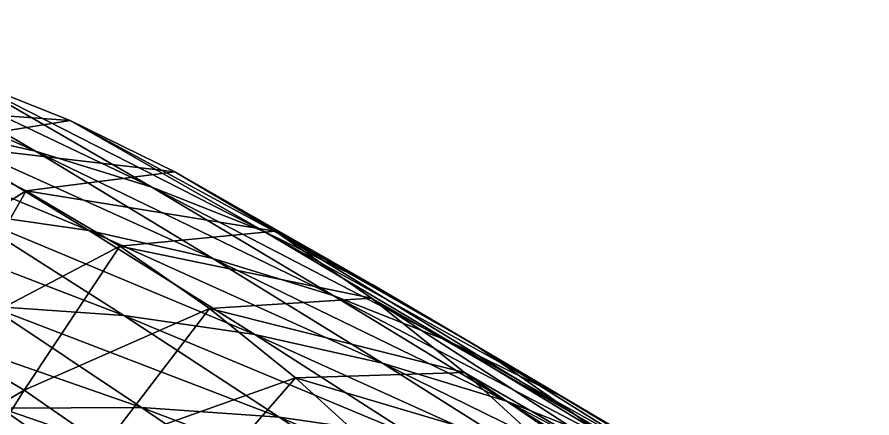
# Model space of a CAD drawing. Extents: x -232 to 179, y -162 to 161.
# Drawn here: x -68.87 to -38.31, y 146.23 to 160.56 of the extents above; entities that cross this region are included whole.
import ezdxf

# ---------------------------------------------------------------- set-up
doc = ezdxf.new("R2010")
doc.units = 0
doc.header["$MEASUREMENT"] = 0

msp = doc.modelspace()

# ---------------------------------------------------------------- linework, layer by layer
for points in [[(-68.21383, 155.76514, -856.90906), (-78.986176, 160.5618, -864.686), (-74.85061999999999, 159.63435, -867.5160000000001), (-74.85051999999999, 159.63446, -867.51587)], [(-78.986176, 160.5618, -864.686), (-68.21383, 155.76514, -856.90906), (-72.50508, 156.72748, -853.9725300000001), (-72.50498, 156.72758, -853.9724)], [(-64.05208, 154.4838, -859.9586), (-74.85061999999999, 159.63435, -867.5160000000001), (-70.83986, 158.3995, -870.4549), (-70.83976, 158.39961, -870.4548)], [(-74.85061999999999, 159.63435, -867.5160000000001), (-64.05208, 154.4838, -859.9586), (-68.21383, 155.76514, -856.90906), (-68.21373, 155.76524, -856.90894)], [(-75.613075, 157.4783, -875.8149400000001), (-66.964035, 156.86285, -873.4938400000001), (-70.83986, 158.3995, -870.4549), (-70.83976, 158.39961, -870.4548)], [(-60.030354, 152.8893, -863.11194), (-70.83986, 158.3995, -870.4549), (-66.964035, 156.86285, -873.4938400000001), (-66.963936, 156.86296, -873.4937)], [(-70.83986, 158.3995, -870.4549), (-60.030354, 152.8893, -863.11194), (-64.05208, 154.4838, -859.9586), (-64.05198, 154.4839, -859.9585)], [(-66.298775, 152.92549, -843.6700400000001), (-76.913055, 157.36615, -851.15875), (-72.50508, 156.72748, -853.9725300000001), (-72.50498, 156.72758, -853.9724)], [(-76.913055, 157.36615, -851.15875), (-66.298775, 152.92549, -843.6700400000001), (-70.8528, 153.58531, -840.763), (-70.8527, 153.58542, -840.7629)], [(-66.964035, 156.86285, -873.4938400000001), (-75.613075, 157.4783, -875.8149400000001), (-72.00865, 156.04926, -878.6411), (-72.00855, 156.04936, -878.6410000000001)], [(-72.00865, 156.04926, -878.6411), (-63.23025500000001, 155.03107, -876.625), (-66.964035, 156.86285, -873.4938400000001), (-66.963936, 156.86296, -873.4937)], [(-56.156002, 150.98856, -866.36096), (-66.964035, 156.86285, -873.4938400000001), (-63.23025500000001, 155.03107, -876.625), (-63.23015600000001, 155.03117, -876.6249)], [(-66.964035, 156.86285, -873.4938400000001), (-56.156002, 150.98856, -866.36096), (-60.030354, 152.8893, -863.11194), (-60.03025400000001, 152.8894, -863.1118)], [(-61.86535, 151.93127, -846.70386), (-72.50508, 156.72748, -853.9725300000001), (-68.21383, 155.76514, -856.90906), (-68.21373, 155.76524, -856.90894)], [(-72.50508, 156.72748, -853.9725300000001), (-61.86535, 151.93127, -846.70386), (-66.298775, 152.92549, -843.6700400000001), (-66.298676, 152.9256, -843.6699)], [(-74.72184, 150.51988, -878.1024), (-68.536316, 154.34573, -881.553), (-72.00865, 156.04926, -878.6411), (-72.00855, 156.04936, -878.6410000000001)], [(-63.23025500000001, 155.03107, -876.625), (-72.00865, 156.04926, -878.6411), (-68.536316, 154.34573, -881.553), (-68.53622, 154.34584, -881.55286)], [(-57.56571, 150.60748, -849.8545), (-68.21383, 155.76514, -856.90906), (-64.05208, 154.4838, -859.9586), (-64.05198, 154.4839, -859.9585)], [(-68.21383, 155.76514, -856.90906), (-57.56571, 150.60748, -849.8545), (-61.86535, 151.93127, -846.70386), (-61.86525, 151.93138, -846.70374)], [(-68.536316, 154.34573, -881.553), (-59.64156, 152.91191, -879.8421599999999), (-63.23025500000001, 155.03107, -876.625), (-63.23015600000001, 155.03117, -876.6249)], [(-52.4322, 148.78963, -869.6993), (-63.23025500000001, 155.03107, -876.625), (-59.64156, 152.91191, -879.8421599999999), (-59.64146, 152.91202, -879.84204)], [(-63.23025500000001, 155.03107, -876.625), (-52.4322, 148.78963, -869.6993), (-56.156002, 150.98856, -866.36096), (-56.155903, 150.98866, -866.36084)], [(-68.536316, 154.34573, -881.553), (-74.72184, 150.51988, -878.1024), (-71.6089, 148.99269, -880.71295), (-71.6088, 148.9928, -880.7128)], [(-71.6089, 148.99269, -880.71295), (-65.1989, 152.37497, -884.5449), (-68.536316, 154.34573, -881.553), (-68.53622, 154.34584, -881.55286)], [(-59.64156, 152.91191, -879.8421599999999), (-68.536316, 154.34573, -881.553), (-65.1989, 152.37497, -884.5449), (-65.1988, 152.37508, -884.5448)], [(-53.410732, 148.96014, -853.1123), (-64.05208, 154.4838, -859.9586), (-60.030354, 152.8893, -863.11194), (-60.03025400000001, 152.8894, -863.1118)], [(-64.05208, 154.4838, -859.9586), (-53.410732, 148.96014, -853.1123), (-57.56571, 150.60748, -849.8545), (-57.56561, 150.60759, -849.8544)], [(-65.05632, 149.88718, -830.8026), (-75.51254, 153.9071, -837.9932), (-70.8528, 153.58531, -840.763), (-70.8527, 153.58542, -840.7629)], [(-75.51254, 153.9071, -837.9932), (-65.05632, 149.88718, -830.8026), (-69.8542, 150.21849, -827.9507), (-69.8541, 150.2186, -827.95056)], [(-60.36729399999999, 149.2078, -833.7958), (-70.8528, 153.58531, -840.763), (-66.298775, 152.92549, -843.6700400000001), (-66.298676, 152.9256, -843.6699)], [(-70.8528, 153.58531, -840.763), (-60.36729399999999, 149.2078, -833.7958), (-65.05632, 149.88718, -830.8026), (-65.05622, 149.88728, -830.8025)], [(-55.802437, 148.18408, -836.9195599999999), (-66.298775, 152.92549, -843.6700400000001), (-61.86535, 151.93127, -846.70386), (-61.86525, 151.93138, -846.70374)], [(-66.298775, 152.92549, -843.6700400000001), (-55.802437, 148.18408, -836.9195599999999), (-60.36729399999999, 149.2078, -833.7958), (-60.367195, 149.2079, -833.79565)], [(-65.1989, 152.37497, -884.5449), (-56.195023, 150.51424, -883.14185), (-59.64156, 152.91191, -879.8421599999999), (-59.64146, 152.91202, -879.84204)], [(-49.408016, 146.99643, -856.4689300000001), (-60.030354, 152.8893, -863.11194), (-56.156002, 150.98856, -866.36096), (-56.155903, 150.98866, -866.36084)], [(-60.030354, 152.8893, -863.11194), (-49.408016, 146.99643, -856.4689300000001), (-53.410732, 148.96014, -853.1123), (-53.410633, 148.96025, -853.1122)], [(-48.85593, 146.30167, -873.1232), (-59.64156, 152.91191, -879.8421599999999), (-56.195023, 150.51424, -883.14185), (-56.194923, 150.51434, -883.1417)], [(-59.64156, 152.91191, -879.8421599999999), (-48.85593, 146.30167, -873.1232), (-52.4322, 148.78963, -869.6993), (-52.432102, 148.78973, -869.69916)], [(-65.1989, 152.37497, -884.5449), (-71.6089, 148.99269, -880.71295), (-68.616936, 147.2259, -883.3951400000001), (-68.61684, 147.22601, -883.395)], [(-68.616936, 147.2259, -883.3951400000001), (-61.9937, 150.14517, -887.6136), (-65.1989, 152.37497, -884.5449), (-65.1988, 152.37508, -884.5448)], [(-56.195023, 150.51424, -883.14185), (-65.1989, 152.37497, -884.5449), (-61.9937, 150.14517, -887.6136), (-61.9936, 150.14528, -887.6134599999999)], [(-51.375328, 146.82106, -840.1636), (-61.86535, 151.93127, -846.70386), (-57.56571, 150.60748, -849.8545), (-57.56561, 150.60759, -849.8544)], [(-61.86535, 151.93127, -846.70386), (-51.375328, 146.82106, -840.1636), (-55.802437, 148.18408, -836.9195599999999), (-55.802338, 148.18419, -836.91943)], [(-45.560837, 144.72464, -859.91785), (-56.156002, 150.98856, -866.36096), (-52.4322, 148.78963, -869.6993), (-52.432102, 148.78973, -869.69916)], [(-56.156002, 150.98856, -866.36096), (-45.560837, 144.72464, -859.91785), (-49.408016, 146.99643, -856.4689300000001), (-49.407917, 146.99654, -856.4688)], [(-61.9937, 150.14517, -887.6136), (-52.878674, 147.84796, -886.525), (-56.195023, 150.51424, -883.14185), (-56.194923, 150.51434, -883.1417)], [(-47.09718, 145.12488, -843.5179400000001), (-57.56571, 150.60748, -849.8545), (-53.410732, 148.96014, -853.1123), (-53.410633, 148.96025, -853.1122)], [(-57.56571, 150.60748, -849.8545), (-47.09718, 145.12488, -843.5179400000001), (-51.375328, 146.82106, -840.1636), (-51.37523, 146.82117, -840.16345)], [(-45.414734, 143.53503, -876.6336699999999), (-56.195023, 150.51424, -883.14185), (-52.878674, 147.84796, -886.525), (-52.878574, 147.84807, -886.5249)], [(-56.195023, 150.51424, -883.14185), (-45.414734, 143.53503, -876.6336699999999), (-48.85593, 146.30167, -873.1232), (-48.85583, 146.30177, -873.1231)], [(-64.42149, 146.59857, -818.3028), (-74.74421, 150.19928, -825.25073), (-69.8542, 150.21849, -827.9507), (-69.8541, 150.2186, -827.95056)], [(-74.74421, 150.19928, -825.25073), (-64.42149, 146.59857, -818.3028), (-69.44171, 146.57886, -815.5310000000001), (-69.44161, 146.57896, -815.5309)], [(-59.49584599999999, 146.25842, -821.23065), (-69.8542, 150.21849, -827.9507), (-65.05632, 149.88718, -830.8026), (-65.05622, 149.88728, -830.8025)], [(-69.8542, 150.21849, -827.9507), (-59.49584599999999, 146.25842, -821.23065), (-64.42149, 146.59857, -818.3028), (-64.42139399999999, 146.59868, -818.3027)], [(-61.9937, 150.14517, -887.6136), (-68.616936, 147.2259, -883.3951400000001), (-65.74349000000001, 145.2269, -886.1462), (-65.74339, 145.227, -886.1460599999999)], [(-65.74349000000001, 145.2269, -886.1462), (-58.90957, 147.66559, -890.7597699999999), (-61.9937, 150.14517, -887.6136), (-61.9936, 150.14528, -887.6134599999999)], [(-52.878674, 147.84796, -886.525), (-61.9937, 150.14517, -887.6136), (-58.90957, 147.66559, -890.7597699999999), (-58.90947, 147.6657, -890.75964)], [(-54.681957, 145.56096, -824.3035), (-65.05632, 149.88718, -830.8026), (-60.36729399999999, 149.2078, -833.7958), (-60.367195, 149.2079, -833.79565)], [(-65.05632, 149.88718, -830.8026), (-54.681957, 145.56096, -824.3035), (-59.49584599999999, 146.25842, -821.23065), (-59.49574699999999, 146.25853, -821.2305)], [(-49.995544, 144.51, -827.5105), (-60.36729399999999, 149.2078, -833.7958), (-55.802437, 148.18408, -836.9195599999999), (-55.802338, 148.18419, -836.91943)], [(-60.36729399999999, 149.2078, -833.7958), (-49.995544, 144.51, -827.5105), (-54.681957, 145.56096, -824.3035), (-54.681858, 145.56107, -824.3034)], [(-74.429924, 143.76465, -879.7081), (-68.616936, 147.2259, -883.3951400000001), (-71.6089, 148.99269, -880.71295), (-71.6088, 148.9928, -880.7128)], [(-42.97580300000001, 143.10295, -846.9741), (-53.410732, 148.96014, -853.1123), (-49.408016, 146.99643, -856.4689300000001), (-49.407917, 146.99654, -856.4688)], [(-53.410732, 148.96014, -853.1123), (-42.97580300000001, 143.10295, -846.9741), (-47.09718, 145.12488, -843.5179400000001), (-47.09708, 145.12498, -843.5178)], [(-41.86607, 142.15425, -863.4552), (-52.4322, 148.78963, -869.6993), (-48.85593, 146.30167, -873.1232), (-48.85583, 146.30177, -873.1231)], [(-52.4322, 148.78963, -869.6993), (-41.86607, 142.15425, -863.4552), (-45.560837, 144.72464, -859.91785), (-45.560738, 144.72475, -859.9177)], [(-45.45055, 143.11067, -830.8409), (-55.802437, 148.18408, -836.9195599999999), (-51.375328, 146.82106, -840.1636), (-51.37523, 146.82117, -840.16345)], [(-55.802437, 148.18408, -836.9195599999999), (-45.45055, 143.11067, -830.8409), (-49.995544, 144.51, -827.5105), (-49.995445, 144.5101, -827.5104)], [(-58.90957, 147.66559, -890.7597699999999), (-65.74349000000001, 145.2269, -886.1462), (-62.97859, 143.00398, -888.9668), (-62.97849, 143.00409, -888.9667)], [(-62.97859, 143.00398, -888.9668), (-55.92173, 144.94699, -893.9911), (-58.90957, 147.66559, -890.7597699999999), (-58.90947, 147.6657, -890.75964)], [(-58.90957, 147.66559, -890.7597699999999), (-49.665863, 144.92465, -889.99963), (-52.878674, 147.84796, -886.525), (-52.878574, 147.84807, -886.5249)], [(-49.665863, 144.92465, -889.99963), (-58.90957, 147.66559, -890.7597699999999), (-55.92173, 144.94699, -893.9911), (-55.92163000000001, 144.9471, -893.99097)], [(-42.080975, 140.50168, -880.23914), (-52.878674, 147.84796, -886.525), (-49.665863, 144.92465, -889.99963), (-49.665764, 144.92476, -889.9995)], [(-52.878674, 147.84796, -886.525), (-42.080975, 140.50168, -880.23914), (-45.414734, 143.53503, -876.6336699999999), (-45.414635, 143.53514, -876.63354)], [(-68.616936, 147.2259, -883.3951400000001), (-74.429924, 143.76465, -879.7081), (-71.767746, 142.19263, -882.0947), (-71.76765, 142.19273, -882.0946)], [(-71.767746, 142.19263, -882.0947), (-65.74349000000001, 145.2269, -886.1462), (-68.616936, 147.2259, -883.3951400000001), (-68.61684, 147.22601, -883.395)], [(-39.01457199999999, 140.76382, -850.52527), (-49.408016, 146.99643, -856.4689300000001), (-45.560837, 144.72464, -859.91785), (-45.560738, 144.72475, -859.9177)], [(-49.408016, 146.99643, -856.4689300000001), (-39.01457199999999, 140.76382, -850.52527), (-42.97580300000001, 143.10295, -846.9741), (-42.975704, 143.10306, -846.9739999999999)], [(-41.05848, 141.36932, -834.2846), (-51.375328, 146.82106, -840.1636), (-47.09718, 145.12488, -843.5179400000001), (-47.09708, 145.12498, -843.5178)], [(-51.375328, 146.82106, -840.1636), (-41.05848, 141.36932, -834.2846), (-45.45055, 143.11067, -830.8409), (-45.45045, 143.11078, -830.8407599999999)], [(-64.33159, 143.01538, -806.16986), (-74.53833, 146.198, -812.926), (-69.44171, 146.57886, -815.5310000000001), (-69.44161, 146.57896, -815.5309)], [(-59.190926, 143.03558, -809.0082), (-69.44171, 146.57886, -815.5310000000001), (-64.42149, 146.59857, -818.3028), (-64.42139399999999, 146.59868, -818.3027)], [(-69.44171, 146.57886, -815.5310000000001), (-59.190926, 143.03558, -809.0082), (-64.33159, 143.01538, -806.16986), (-64.33149, 143.01549, -806.16974)], [(-54.147102, 142.68727, -812.0063), (-64.42149, 146.59857, -818.3028), (-59.49584599999999, 146.25842, -821.23065), (-59.49574699999999, 146.25853, -821.2305)], [(-64.42149, 146.59857, -818.3028), (-54.147102, 142.68727, -812.0063), (-59.190926, 143.03558, -809.0082), (-59.190826, 143.03569, -809.00806)], [(-49.21772, 141.97307, -815.1529), (-59.49584599999999, 146.25842, -821.23065), (-54.681957, 145.56096, -824.3035), (-54.681858, 145.56107, -824.3034)], [(-59.49584599999999, 146.25842, -821.23065), (-49.21772, 141.97307, -815.1529), (-54.147102, 142.68727, -812.0063), (-54.14700300000001, 142.68738, -812.0061599999999)], [(-38.310856, 139.29593, -867.08203), (-48.85593, 146.30167, -873.1232), (-45.414734, 143.53503, -876.6336699999999), (-45.414635, 143.53514, -876.63354)], [(-48.85593, 146.30167, -873.1232), (-38.310856, 139.29593, -867.08203), (-41.86607, 142.15425, -863.4552), (-41.86597, 142.15436, -863.4551)]]:
    msp.add_3dface(points)

doc.saveas('drawing.dxf')
